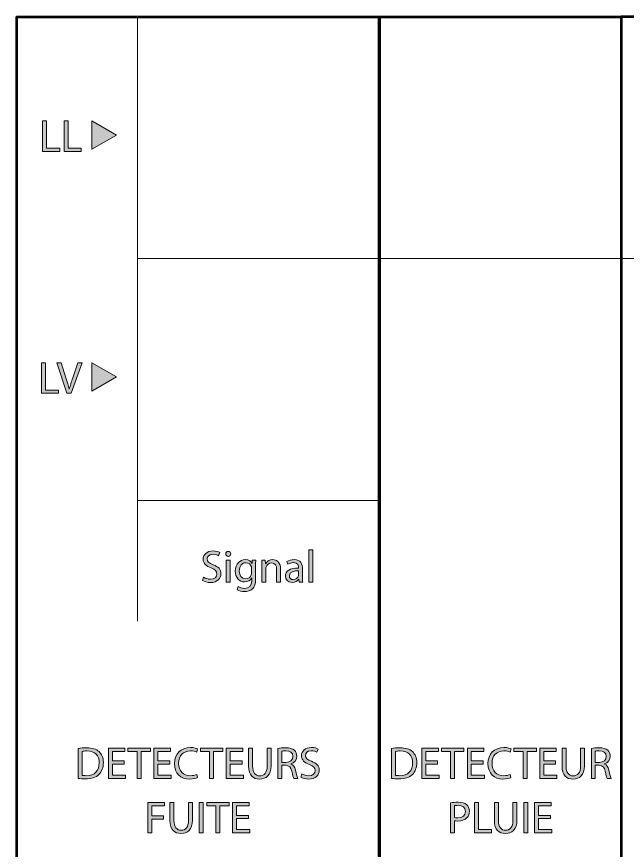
# Model space of a CAD drawing. Header units: inches. Extents: x 0 to 360, y -268 to 0.
# Drawn here: x 267 to 307.4, y -195.1 to -140 of the extents above; entities that cross this region are included whole.
import ezdxf

# ---------------------------------------------------------------- set-up
doc = ezdxf.new("R2010")
doc.units = ezdxf.units.IN
doc.header["$MEASUREMENT"] = 0
doc.linetypes.add('AI-Linetype-2', pattern=[8.466667, 4.233333, -4.233333])
doc.layers.add('Layer 1', color=7, linetype='Continuous')

# ---------------------------------------------------------------- blocks, each defined once
blk = doc.blocks.new('block 27')
at = {"layer": 'Layer 1'}
h = blk.add_hatch(color=250, dxfattribs=at)
h.dxf.hatch_style = 2
edge = h.paths.add_edge_path()
edge.add_spline(control_points=[(279.367, -177.082), (279.484, -177.157), (279.653, -177.214), (279.832, -177.214), (280.099, -177.214), (280.255, -177.073), (280.255, -176.869), (280.255, -176.684), (280.147, -176.573), (279.874, -176.471), (279.544, -176.351), (279.34, -176.177), (279.34, -175.895), (279.34, -175.58), (279.602, -175.346), (279.994, -175.346), (280.198, -175.346), (280.351, -175.394), (280.438, -175.445), (280.438, -175.445), (280.366, -175.658), (280.366, -175.658), (280.303, -175.619), (280.168, -175.562), (279.985, -175.562), (279.71, -175.562), (279.604, -175.727), (279.604, -175.865), (279.604, -176.054), (279.728, -176.147), (280.006, -176.255), (280.348, -176.387), (280.519, -176.552), (280.519, -176.848), (280.519, -177.16), (280.291, -177.433), (279.814, -177.433), (279.619, -177.433), (279.407, -177.373), (279.298, -177.301), (279.298, -177.301), (279.367, -177.082), (279.367, -177.082)], knot_values=[0, 0, 0, 0, 1, 1, 1, 2, 2, 2, 3, 3, 3, 4, 4, 4, 5, 5, 5, 6, 6, 6, 7, 7, 7, 8, 8, 8, 9, 9, 9, 10, 10, 10, 11, 11, 11, 12, 12, 12, 13, 13, 13, 14, 14, 14, 14], degree=3, periodic=1)
h = blk.add_hatch(color=250, dxfattribs=at)
h.dxf.hatch_style = 2
h.paths.add_polyline_path([(286.339, -175.271), (286.603, -175.271), (286.603, -177.4), (286.339, -177.4)])
h = blk.add_hatch(color=250, dxfattribs=at)
h.dxf.hatch_style = 2
edge = h.paths.add_edge_path()
edge.add_spline(control_points=[(281.164, -175.541), (281.164, -175.631), (281.101, -175.703), (280.996, -175.703), (280.9, -175.703), (280.837, -175.631), (280.837, -175.541), (280.837, -175.451), (280.903, -175.376), (281.002, -175.376), (281.098, -175.376), (281.164, -175.448), (281.164, -175.541)], knot_values=[0, 0, 0, 0, 1, 1, 1, 2, 2, 2, 3, 3, 3, 4, 4, 4, 4], degree=3, periodic=1)
h.paths.add_polyline_path([(280.87, -177.4), (280.87, -175.949), (281.134, -175.949), (281.134, -177.4)])
h = blk.add_hatch(color=250, dxfattribs=at)
h.dxf.hatch_style = 2
edge = h.paths.add_edge_path()
edge.add_spline(control_points=[(282.813, -177.187), (282.813, -177.523), (282.744, -177.724), (282.606, -177.853), (282.462, -177.982), (282.258, -178.027), (282.075, -178.027), (281.901, -178.027), (281.709, -177.985), (281.593, -177.907), (281.593, -177.907), (281.658, -177.703), (281.658, -177.703), (281.754, -177.766), (281.904, -177.82), (282.084, -177.82), (282.354, -177.82), (282.552, -177.679), (282.552, -177.31), (282.552, -177.31), (282.552, -177.151), (282.552, -177.151), (282.552, -177.151), (282.546, -177.151), (282.546, -177.151), (282.468, -177.286), (282.309, -177.394), (282.084, -177.394), (281.724, -177.394), (281.467, -177.088), (281.467, -176.687), (281.467, -176.195), (281.787, -175.919), (282.123, -175.919), (282.375, -175.919), (282.51, -176.048), (282.576, -176.168), (282.576, -176.168), (282.582, -176.168), (282.582, -176.168), (282.582, -176.168), (282.591, -175.949), (282.591, -175.949), (282.591, -175.949), (282.825, -175.949), (282.825, -175.949), (282.816, -176.051), (282.813, -176.171), (282.813, -176.345), (282.813, -176.345), (282.813, -177.187), (282.813, -177.187)], knot_values=[0, 0, 0, 0, 1, 1, 1, 2, 2, 2, 3, 3, 3, 4, 4, 4, 5, 5, 5, 6, 6, 6, 7, 7, 7, 8, 8, 8, 9, 9, 9, 10, 10, 10, 11, 11, 11, 12, 12, 12, 13, 13, 13, 14, 14, 14, 15, 15, 15, 16, 16, 16, 17, 17, 17, 17], degree=3, periodic=1)
edge = h.paths.add_edge_path()
edge.add_spline(control_points=[(282.549, -176.522), (282.549, -176.477), (282.546, -176.438), (282.534, -176.405), (282.486, -176.249), (282.36, -176.123), (282.165, -176.123), (281.913, -176.123), (281.733, -176.336), (281.733, -176.672), (281.733, -176.956), (281.88, -177.193), (282.162, -177.193), (282.327, -177.193), (282.474, -177.091), (282.528, -176.923), (282.543, -176.878), (282.549, -176.827), (282.549, -176.782), (282.549, -176.782), (282.549, -176.522), (282.549, -176.522)], knot_values=[0, 0, 0, 0, 1, 1, 1, 2, 2, 2, 3, 3, 3, 4, 4, 4, 5, 5, 5, 6, 6, 6, 7, 7, 7, 7], degree=3, periodic=1)
h = blk.add_hatch(color=250, dxfattribs=at)
h.dxf.hatch_style = 2
edge = h.paths.add_edge_path()
edge.add_spline(control_points=[(283.23, -176.342), (283.23, -176.189), (283.226, -176.069), (283.218, -175.949), (283.218, -175.949), (283.452, -175.949), (283.452, -175.949), (283.452, -175.949), (283.467, -176.189), (283.467, -176.189), (283.467, -176.189), (283.472, -176.189), (283.472, -176.189), (283.545, -176.054), (283.712, -175.919), (283.953, -175.919), (284.153, -175.919), (284.465, -176.039), (284.465, -176.537), (284.465, -176.537), (284.465, -177.4), (284.465, -177.4), (284.465, -177.4), (284.201, -177.4), (284.201, -177.4), (284.201, -177.4), (284.201, -176.564), (284.201, -176.564), (284.201, -176.33), (284.115, -176.135), (283.865, -176.135), (283.694, -176.135), (283.559, -176.258), (283.512, -176.405), (283.499, -176.438), (283.494, -176.483), (283.494, -176.528), (283.494, -176.528), (283.494, -177.4), (283.494, -177.4), (283.494, -177.4), (283.23, -177.4), (283.23, -177.4), (283.23, -177.4), (283.23, -176.342), (283.23, -176.342)], knot_values=[0, 0, 0, 0, 1, 1, 1, 2, 2, 2, 3, 3, 3, 4, 4, 4, 5, 5, 5, 6, 6, 6, 7, 7, 7, 8, 8, 8, 9, 9, 9, 10, 10, 10, 11, 11, 11, 12, 12, 12, 13, 13, 13, 14, 14, 14, 15, 15, 15, 15], degree=3, periodic=1)
h = blk.add_hatch(color=250, dxfattribs=at)
h.dxf.hatch_style = 2
edge = h.paths.add_edge_path()
edge.add_spline(control_points=[(285.914, -177.052), (285.914, -177.178), (285.919, -177.301), (285.934, -177.4), (285.934, -177.4), (285.697, -177.4), (285.697, -177.4), (285.697, -177.4), (285.677, -177.217), (285.677, -177.217), (285.677, -177.217), (285.668, -177.217), (285.668, -177.217), (285.586, -177.331), (285.431, -177.433), (285.224, -177.433), (284.93, -177.433), (284.78, -177.226), (284.78, -177.016), (284.78, -176.666), (285.092, -176.474), (285.653, -176.477), (285.653, -176.477), (285.653, -176.447), (285.653, -176.447), (285.653, -176.33), (285.619, -176.111), (285.322, -176.114), (285.185, -176.114), (285.044, -176.153), (284.942, -176.222), (284.942, -176.222), (284.882, -176.045), (284.882, -176.045), (285.002, -175.97), (285.178, -175.919), (285.362, -175.919), (285.805, -175.919), (285.914, -176.222), (285.914, -176.51), (285.914, -176.51), (285.914, -177.052), (285.914, -177.052)], knot_values=[0, 0, 0, 0, 1, 1, 1, 2, 2, 2, 3, 3, 3, 4, 4, 4, 5, 5, 5, 6, 6, 6, 7, 7, 7, 8, 8, 8, 9, 9, 9, 10, 10, 10, 11, 11, 11, 12, 12, 12, 13, 13, 13, 14, 14, 14, 14], degree=3, periodic=1)
edge = h.paths.add_edge_path()
edge.add_spline(control_points=[(285.659, -176.66), (285.371, -176.654), (285.044, -176.705), (285.044, -176.986), (285.044, -177.16), (285.158, -177.238), (285.289, -177.238), (285.482, -177.238), (285.604, -177.118), (285.646, -176.995), (285.655, -176.965), (285.659, -176.935), (285.659, -176.912), (285.659, -176.912), (285.659, -176.66), (285.659, -176.66)], knot_values=[0, 0, 0, 0, 1, 1, 1, 2, 2, 2, 3, 3, 3, 4, 4, 4, 5, 5, 5, 5], degree=3, periodic=1)
at = {"layer": 'Layer 1', "lineweight": 0}
for points in [[(286.339, -175.271), (286.603, -175.271), (286.603, -177.4), (286.339, -177.4), (286.339, -175.271)], [(280.87, -177.4), (280.87, -175.949), (281.134, -175.949), (281.134, -177.4), (280.87, -177.4)]]:
    blk.add_lwpolyline(points, dxfattribs=at)
for points, knots in [([(279.367, -177.082), (279.484, -177.157), (279.653, -177.214), (279.832, -177.214), (280.099, -177.214), (280.255, -177.073), (280.255, -176.869), (280.255, -176.684), (280.147, -176.573), (279.874, -176.471), (279.544, -176.351), (279.34, -176.177), (279.34, -175.895), (279.34, -175.58), (279.602, -175.346), (279.994, -175.346), (280.198, -175.346), (280.351, -175.394), (280.438, -175.445), (280.438, -175.445), (280.366, -175.658), (280.366, -175.658), (280.303, -175.619), (280.168, -175.562), (279.985, -175.562), (279.71, -175.562), (279.604, -175.727), (279.604, -175.865), (279.604, -176.054), (279.728, -176.147), (280.006, -176.255), (280.348, -176.387), (280.519, -176.552), (280.519, -176.848), (280.519, -177.16), (280.291, -177.433), (279.814, -177.433), (279.619, -177.433), (279.407, -177.373), (279.298, -177.301), (279.298, -177.301), (279.367, -177.082), (279.367, -177.082)], [0, 0, 0, 0, 1, 1, 1, 2, 2, 2, 3, 3, 3, 4, 4, 4, 5, 5, 5, 6, 6, 6, 7, 7, 7, 8, 8, 8, 9, 9, 9, 10, 10, 10, 11, 11, 11, 12, 12, 12, 13, 13, 13, 14, 14, 14, 14]), ([(281.164, -175.541), (281.164, -175.631), (281.101, -175.703), (280.996, -175.703), (280.9, -175.703), (280.837, -175.631), (280.837, -175.541), (280.837, -175.451), (280.903, -175.376), (281.002, -175.376), (281.098, -175.376), (281.164, -175.448), (281.164, -175.541)], [0, 0, 0, 0, 1, 1, 1, 2, 2, 2, 3, 3, 3, 4, 4, 4, 4]), ([(282.813, -177.187), (282.813, -177.523), (282.744, -177.724), (282.606, -177.853), (282.462, -177.982), (282.258, -178.027), (282.075, -178.027), (281.901, -178.027), (281.709, -177.985), (281.593, -177.907), (281.593, -177.907), (281.658, -177.703), (281.658, -177.703), (281.754, -177.766), (281.904, -177.82), (282.084, -177.82), (282.354, -177.82), (282.552, -177.679), (282.552, -177.31), (282.552, -177.31), (282.552, -177.151), (282.552, -177.151), (282.552, -177.151), (282.546, -177.151), (282.546, -177.151), (282.468, -177.286), (282.309, -177.394), (282.084, -177.394), (281.724, -177.394), (281.467, -177.088), (281.467, -176.687), (281.467, -176.195), (281.787, -175.919), (282.123, -175.919), (282.375, -175.919), (282.51, -176.048), (282.576, -176.168), (282.576, -176.168), (282.582, -176.168), (282.582, -176.168), (282.582, -176.168), (282.591, -175.949), (282.591, -175.949), (282.591, -175.949), (282.825, -175.949), (282.825, -175.949), (282.816, -176.051), (282.813, -176.171), (282.813, -176.345), (282.813, -176.345), (282.813, -177.187), (282.813, -177.187)], [0, 0, 0, 0, 1, 1, 1, 2, 2, 2, 3, 3, 3, 4, 4, 4, 5, 5, 5, 6, 6, 6, 7, 7, 7, 8, 8, 8, 9, 9, 9, 10, 10, 10, 11, 11, 11, 12, 12, 12, 13, 13, 13, 14, 14, 14, 15, 15, 15, 16, 16, 16, 17, 17, 17, 17]), ([(283.23, -176.342), (283.23, -176.189), (283.226, -176.069), (283.218, -175.949), (283.218, -175.949), (283.452, -175.949), (283.452, -175.949), (283.452, -175.949), (283.467, -176.189), (283.467, -176.189), (283.467, -176.189), (283.472, -176.189), (283.472, -176.189), (283.545, -176.054), (283.712, -175.919), (283.953, -175.919), (284.153, -175.919), (284.465, -176.039), (284.465, -176.537), (284.465, -176.537), (284.465, -177.4), (284.465, -177.4), (284.465, -177.4), (284.201, -177.4), (284.201, -177.4), (284.201, -177.4), (284.201, -176.564), (284.201, -176.564), (284.201, -176.33), (284.115, -176.135), (283.865, -176.135), (283.694, -176.135), (283.559, -176.258), (283.512, -176.405), (283.499, -176.438), (283.494, -176.483), (283.494, -176.528), (283.494, -176.528), (283.494, -177.4), (283.494, -177.4), (283.494, -177.4), (283.23, -177.4), (283.23, -177.4), (283.23, -177.4), (283.23, -176.342), (283.23, -176.342)], [0, 0, 0, 0, 1, 1, 1, 2, 2, 2, 3, 3, 3, 4, 4, 4, 5, 5, 5, 6, 6, 6, 7, 7, 7, 8, 8, 8, 9, 9, 9, 10, 10, 10, 11, 11, 11, 12, 12, 12, 13, 13, 13, 14, 14, 14, 15, 15, 15, 15]), ([(285.914, -177.052), (285.914, -177.178), (285.919, -177.301), (285.934, -177.4), (285.934, -177.4), (285.697, -177.4), (285.697, -177.4), (285.697, -177.4), (285.677, -177.217), (285.677, -177.217), (285.677, -177.217), (285.668, -177.217), (285.668, -177.217), (285.586, -177.331), (285.431, -177.433), (285.224, -177.433), (284.93, -177.433), (284.78, -177.226), (284.78, -177.016), (284.78, -176.666), (285.092, -176.474), (285.653, -176.477), (285.653, -176.477), (285.653, -176.447), (285.653, -176.447), (285.653, -176.33), (285.619, -176.111), (285.322, -176.114), (285.185, -176.114), (285.044, -176.153), (284.942, -176.222), (284.942, -176.222), (284.882, -176.045), (284.882, -176.045), (285.002, -175.97), (285.178, -175.919), (285.362, -175.919), (285.805, -175.919), (285.914, -176.222), (285.914, -176.51), (285.914, -176.51), (285.914, -177.052), (285.914, -177.052)], [0, 0, 0, 0, 1, 1, 1, 2, 2, 2, 3, 3, 3, 4, 4, 4, 5, 5, 5, 6, 6, 6, 7, 7, 7, 8, 8, 8, 9, 9, 9, 10, 10, 10, 11, 11, 11, 12, 12, 12, 13, 13, 13, 14, 14, 14, 14]), ([(282.549, -176.522), (282.549, -176.477), (282.546, -176.438), (282.534, -176.405), (282.486, -176.249), (282.36, -176.123), (282.165, -176.123), (281.913, -176.123), (281.733, -176.336), (281.733, -176.672), (281.733, -176.956), (281.88, -177.193), (282.162, -177.193), (282.327, -177.193), (282.474, -177.091), (282.528, -176.923), (282.543, -176.878), (282.549, -176.827), (282.549, -176.782), (282.549, -176.782), (282.549, -176.522), (282.549, -176.522)], [0, 0, 0, 0, 1, 1, 1, 2, 2, 2, 3, 3, 3, 4, 4, 4, 5, 5, 5, 6, 6, 6, 7, 7, 7, 7]), ([(285.659, -176.66), (285.371, -176.654), (285.044, -176.705), (285.044, -176.986), (285.044, -177.16), (285.158, -177.238), (285.289, -177.238), (285.482, -177.238), (285.604, -177.118), (285.646, -176.995), (285.655, -176.965), (285.659, -176.935), (285.659, -176.912), (285.659, -176.912), (285.659, -176.66), (285.659, -176.66)], [0, 0, 0, 0, 1, 1, 1, 2, 2, 2, 3, 3, 3, 4, 4, 4, 5, 5, 5, 5])]:
    blk.add_open_spline(points, degree=3, knots=knots, dxfattribs=at)
blk = doc.blocks.new('block 35')
at = {"layer": 'Layer 1'}
h = blk.add_hatch(color=250, dxfattribs=at)
h.dxf.hatch_style = 2
h.paths.add_polyline_path([(268.722, -146.896), (268.986, -146.896), (268.986, -148.698), (269.849, -148.698), (269.849, -148.917), (268.722, -148.917)])
h = blk.add_hatch(color=250, dxfattribs=at)
h.dxf.hatch_style = 2
h.paths.add_polyline_path([(270.137, -146.896), (270.401, -146.896), (270.401, -148.698), (271.264, -148.698), (271.264, -148.917), (270.137, -148.917)])
h = blk.add_hatch(color=250, dxfattribs=at)
h.dxf.hatch_style = 2
h.paths.add_polyline_path([(271.976, -148.772), (271.976, -146.895), (273.602, -147.834)])
at = {"layer": 'Layer 1', "lineweight": 0}
for points in [[(268.722, -146.896), (268.986, -146.896), (268.986, -148.698), (269.849, -148.698), (269.849, -148.917), (268.722, -148.917), (268.722, -146.896)], [(270.137, -146.896), (270.401, -146.896), (270.401, -148.698), (271.264, -148.698), (271.264, -148.917), (270.137, -148.917), (270.137, -146.896)], [(271.976, -148.772), (271.976, -146.895), (273.602, -147.834), (271.976, -148.772)]]:
    blk.add_lwpolyline(points, dxfattribs=at)
blk = doc.blocks.new('block 36')
at = {"layer": 'Layer 1'}
h = blk.add_hatch(color=250, dxfattribs=at)
h.dxf.hatch_style = 2
h.paths.add_polyline_path([(268.641, -162.896), (268.905, -162.896), (268.905, -164.698), (269.769, -164.698), (269.769, -164.917), (268.641, -164.917)])
h = blk.add_hatch(color=250, dxfattribs=at)
h.dxf.hatch_style = 2
edge = h.paths.add_edge_path()
edge.add_spline(control_points=[(270.326, -164.917), (270.326, -164.917), (269.663, -162.896), (269.663, -162.896), (269.663, -162.896), (269.948, -162.896), (269.948, -162.896), (269.948, -162.896), (270.263, -163.892), (270.263, -163.892), (270.347, -164.165), (270.422, -164.41), (270.479, -164.647), (270.479, -164.647), (270.485, -164.647), (270.485, -164.647), (270.542, -164.414), (270.623, -164.159), (270.716, -163.895), (270.716, -163.895), (271.058, -162.896), (271.058, -162.896), (271.058, -162.896), (271.337, -162.896), (271.337, -162.896), (271.337, -162.896), (270.614, -164.917), (270.614, -164.917), (270.614, -164.917), (270.326, -164.917), (270.326, -164.917)], knot_values=[0, 0, 0, 0, 1, 1, 1, 2, 2, 2, 3, 3, 3, 4, 4, 4, 5, 5, 5, 6, 6, 6, 7, 7, 7, 8, 8, 8, 9, 9, 9, 10, 10, 10, 10], degree=3, periodic=1)
h = blk.add_hatch(color=250, dxfattribs=at)
h.dxf.hatch_style = 2
h.paths.add_polyline_path([(271.976, -164.772), (271.976, -162.895), (273.602, -163.834)])
at = {"layer": 'Layer 1', "lineweight": 0}
for points in [[(268.641, -162.896), (268.905, -162.896), (268.905, -164.698), (269.769, -164.698), (269.769, -164.917), (268.641, -164.917), (268.641, -162.896)], [(271.976, -164.772), (271.976, -162.895), (273.602, -163.834), (271.976, -164.772)]]:
    blk.add_lwpolyline(points, dxfattribs=at)
blk.add_open_spline([(270.326, -164.917), (270.326, -164.917), (269.663, -162.896), (269.663, -162.896), (269.663, -162.896), (269.948, -162.896), (269.948, -162.896), (269.948, -162.896), (270.263, -163.892), (270.263, -163.892), (270.347, -164.165), (270.422, -164.41), (270.479, -164.647), (270.479, -164.647), (270.485, -164.647), (270.485, -164.647), (270.542, -164.414), (270.623, -164.159), (270.716, -163.895), (270.716, -163.895), (271.058, -162.896), (271.058, -162.896), (271.058, -162.896), (271.337, -162.896), (271.337, -162.896), (271.337, -162.896), (270.614, -164.917), (270.614, -164.917), (270.614, -164.917), (270.326, -164.917), (270.326, -164.917)], degree=3, knots=[0, 0, 0, 0, 1, 1, 1, 2, 2, 2, 3, 3, 3, 4, 4, 4, 5, 5, 5, 6, 6, 6, 7, 7, 7, 8, 8, 8, 9, 9, 9, 10, 10, 10, 10], dxfattribs=at)
blk = doc.blocks.new('block 42')
at = {"layer": 'Layer 1'}
h = blk.add_hatch(color=250, dxfattribs=at)
h.dxf.hatch_style = 2
edge = h.paths.add_edge_path()
edge.add_spline(control_points=[(271.077, -188.411), (271.236, -188.384), (271.425, -188.366), (271.632, -188.366), (272.006, -188.366), (272.273, -188.456), (272.45, -188.618), (272.633, -188.783), (272.738, -189.016), (272.738, -189.344), (272.738, -189.673), (272.633, -189.943), (272.447, -190.129), (272.255, -190.318), (271.944, -190.42), (271.551, -190.42), (271.362, -190.42), (271.209, -190.411), (271.077, -190.396), (271.077, -190.396), (271.077, -188.411), (271.077, -188.411)], knot_values=[0, 0, 0, 0, 1, 1, 1, 2, 2, 2, 3, 3, 3, 4, 4, 4, 5, 5, 5, 6, 6, 6, 7, 7, 7, 7], degree=3, periodic=1)
edge = h.paths.add_edge_path()
edge.add_spline(control_points=[(271.338, -190.198), (271.404, -190.207), (271.5, -190.21), (271.602, -190.21), (272.162, -190.21), (272.463, -189.898), (272.463, -189.353), (272.465, -188.876), (272.195, -188.573), (271.644, -188.573), (271.509, -188.573), (271.407, -188.585), (271.338, -188.6), (271.338, -188.6), (271.338, -190.198), (271.338, -190.198)], knot_values=[0, 0, 0, 0, 1, 1, 1, 2, 2, 2, 3, 3, 3, 4, 4, 4, 5, 5, 5, 5], degree=3, periodic=1)
h = blk.add_hatch(color=250, dxfattribs=at)
h.dxf.hatch_style = 2
h.paths.add_polyline_path([(274.118, -189.455), (273.335, -189.455), (273.335, -190.183), (274.211, -190.183), (274.211, -190.402), (273.071, -190.402), (273.071, -188.381), (274.165, -188.381), (274.165, -188.6), (273.335, -188.6), (273.335, -189.238), (274.118, -189.238)])
h = blk.add_hatch(color=250, dxfattribs=at)
h.dxf.hatch_style = 2
h.paths.add_polyline_path([(274.981, -188.603), (274.366, -188.603), (274.366, -188.381), (275.862, -188.381), (275.862, -188.603), (275.245, -188.603), (275.245, -190.402), (274.981, -190.402)])
h = blk.add_hatch(color=250, dxfattribs=at)
h.dxf.hatch_style = 2
h.paths.add_polyline_path([(277.131, -189.455), (276.349, -189.455), (276.349, -190.183), (277.224, -190.183), (277.224, -190.402), (276.085, -190.402), (276.085, -188.381), (277.179, -188.381), (277.179, -188.6), (276.349, -188.6), (276.349, -189.238), (277.131, -189.238)])
h = blk.add_hatch(color=250, dxfattribs=at)
h.dxf.hatch_style = 2
edge = h.paths.add_edge_path()
edge.add_spline(control_points=[(278.972, -190.339), (278.879, -190.387), (278.684, -190.435), (278.438, -190.435), (277.869, -190.435), (277.443, -190.075), (277.443, -189.409), (277.443, -188.774), (277.872, -188.348), (278.498, -188.348), (278.747, -188.348), (278.909, -188.402), (278.978, -188.438), (278.978, -188.438), (278.913, -188.651), (278.913, -188.651), (278.816, -188.603), (278.675, -188.567), (278.507, -188.567), (278.034, -188.567), (277.719, -188.87), (277.719, -189.4), (277.719, -189.898), (278.004, -190.213), (278.492, -190.213), (278.654, -190.213), (278.816, -190.18), (278.921, -190.129), (278.921, -190.129), (278.972, -190.339), (278.972, -190.339)], knot_values=[0, 0, 0, 0, 1, 1, 1, 2, 2, 2, 3, 3, 3, 4, 4, 4, 5, 5, 5, 6, 6, 6, 7, 7, 7, 8, 8, 8, 9, 9, 9, 10, 10, 10, 10], degree=3, periodic=1)
h = blk.add_hatch(color=250, dxfattribs=at)
h.dxf.hatch_style = 2
h.paths.add_polyline_path([(279.77, -188.603), (279.155, -188.603), (279.155, -188.381), (280.652, -188.381), (280.652, -188.603), (280.034, -188.603), (280.034, -190.402), (279.77, -190.402)])
h = blk.add_hatch(color=250, dxfattribs=at)
h.dxf.hatch_style = 2
h.paths.add_polyline_path([(281.92, -189.455), (281.137, -189.455), (281.137, -190.183), (282.013, -190.183), (282.013, -190.402), (280.873, -190.402), (280.873, -188.381), (281.968, -188.381), (281.968, -188.6), (281.137, -188.6), (281.137, -189.238), (281.92, -189.238)])
h = blk.add_hatch(color=250, dxfattribs=at)
h.dxf.hatch_style = 2
edge = h.paths.add_edge_path()
edge.add_spline(control_points=[(282.613, -188.381), (282.613, -188.381), (282.613, -189.58), (282.613, -189.58), (282.613, -190.03), (282.814, -190.222), (283.083, -190.222), (283.38, -190.222), (283.575, -190.024), (283.575, -189.58), (283.575, -189.58), (283.575, -188.381), (283.575, -188.381), (283.575, -188.381), (283.839, -188.381), (283.839, -188.381), (283.839, -188.381), (283.839, -189.562), (283.839, -189.562), (283.839, -190.183), (283.512, -190.435), (283.074, -190.435), (282.661, -190.435), (282.349, -190.201), (282.349, -189.571), (282.349, -189.571), (282.349, -188.381), (282.349, -188.381), (282.349, -188.381), (282.613, -188.381), (282.613, -188.381)], knot_values=[0, 0, 0, 0, 1, 1, 1, 2, 2, 2, 3, 3, 3, 4, 4, 4, 5, 5, 5, 6, 6, 6, 7, 7, 7, 8, 8, 8, 9, 9, 9, 10, 10, 10, 10], degree=3, periodic=1)
h = blk.add_hatch(color=250, dxfattribs=at)
h.dxf.hatch_style = 2
edge = h.paths.add_edge_path()
edge.add_spline(control_points=[(284.292, -188.408), (284.424, -188.384), (284.616, -188.366), (284.793, -188.366), (285.072, -188.366), (285.254, -188.42), (285.378, -188.531), (285.476, -188.621), (285.536, -188.759), (285.536, -188.918), (285.536, -189.182), (285.369, -189.358), (285.158, -189.43), (285.158, -189.43), (285.158, -189.439), (285.158, -189.439), (285.311, -189.493), (285.404, -189.637), (285.452, -189.847), (285.518, -190.129), (285.566, -190.324), (285.608, -190.402), (285.608, -190.402), (285.338, -190.402), (285.338, -190.402), (285.305, -190.342), (285.26, -190.171), (285.207, -189.919), (285.147, -189.64), (285.036, -189.535), (284.799, -189.526), (284.799, -189.526), (284.553, -189.526), (284.553, -189.526), (284.553, -189.526), (284.553, -190.402), (284.553, -190.402), (284.553, -190.402), (284.292, -190.402), (284.292, -190.402), (284.292, -190.402), (284.292, -188.408), (284.292, -188.408)], knot_values=[0, 0, 0, 0, 1, 1, 1, 2, 2, 2, 3, 3, 3, 4, 4, 4, 5, 5, 5, 6, 6, 6, 7, 7, 7, 8, 8, 8, 9, 9, 9, 10, 10, 10, 11, 11, 11, 12, 12, 12, 13, 13, 13, 14, 14, 14, 14], degree=3, periodic=1)
edge = h.paths.add_edge_path()
edge.add_spline(control_points=[(284.553, -189.328), (284.553, -189.328), (284.819, -189.328), (284.819, -189.328), (285.099, -189.328), (285.276, -189.176), (285.276, -188.945), (285.276, -188.684), (285.087, -188.57), (284.811, -188.57), (284.684, -188.57), (284.598, -188.579), (284.553, -188.591), (284.553, -188.591), (284.553, -189.328), (284.553, -189.328)], knot_values=[0, 0, 0, 0, 1, 1, 1, 2, 2, 2, 3, 3, 3, 4, 4, 4, 5, 5, 5, 5], degree=3, periodic=1)
h = blk.add_hatch(color=250, dxfattribs=at)
h.dxf.hatch_style = 2
edge = h.paths.add_edge_path()
edge.add_spline(control_points=[(285.872, -190.084), (285.989, -190.159), (286.157, -190.216), (286.337, -190.216), (286.604, -190.216), (286.76, -190.075), (286.76, -189.871), (286.76, -189.685), (286.652, -189.574), (286.379, -189.473), (286.049, -189.353), (285.845, -189.178), (285.845, -188.896), (285.845, -188.582), (286.106, -188.348), (286.499, -188.348), (286.703, -188.348), (286.856, -188.396), (286.942, -188.447), (286.942, -188.447), (286.871, -188.66), (286.871, -188.66), (286.807, -188.621), (286.673, -188.564), (286.49, -188.564), (286.214, -188.564), (286.109, -188.729), (286.109, -188.867), (286.109, -189.056), (286.232, -189.149), (286.511, -189.256), (286.853, -189.388), (287.024, -189.553), (287.024, -189.85), (287.024, -190.162), (286.796, -190.435), (286.319, -190.435), (286.124, -190.435), (285.911, -190.375), (285.803, -190.303), (285.803, -190.303), (285.872, -190.084), (285.872, -190.084)], knot_values=[0, 0, 0, 0, 1, 1, 1, 2, 2, 2, 3, 3, 3, 4, 4, 4, 5, 5, 5, 6, 6, 6, 7, 7, 7, 8, 8, 8, 9, 9, 9, 10, 10, 10, 11, 11, 11, 12, 12, 12, 13, 13, 13, 14, 14, 14, 14], degree=3, periodic=1)
h = blk.add_hatch(color=250, dxfattribs=at)
h.dxf.hatch_style = 2
h.paths.add_polyline_path([(275.686, -191.979), (276.774, -191.979), (276.774, -192.198), (275.95, -192.198), (275.95, -192.87), (276.711, -192.87), (276.711, -193.086), (275.95, -193.086), (275.95, -194), (275.686, -194)])
h = blk.add_hatch(color=250, dxfattribs=at)
h.dxf.hatch_style = 2
edge = h.paths.add_edge_path()
edge.add_spline(control_points=[(277.41, -191.979), (277.41, -191.979), (277.41, -193.179), (277.41, -193.179), (277.41, -193.629), (277.611, -193.82), (277.88, -193.82), (278.177, -193.82), (278.372, -193.622), (278.372, -193.179), (278.372, -193.179), (278.372, -191.979), (278.372, -191.979), (278.372, -191.979), (278.636, -191.979), (278.636, -191.979), (278.636, -191.979), (278.636, -193.161), (278.636, -193.161), (278.636, -193.781), (278.31, -194.033), (277.871, -194.033), (277.458, -194.033), (277.146, -193.8), (277.146, -193.17), (277.146, -193.17), (277.146, -191.979), (277.146, -191.979), (277.146, -191.979), (277.41, -191.979), (277.41, -191.979)], knot_values=[0, 0, 0, 0, 1, 1, 1, 2, 2, 2, 3, 3, 3, 4, 4, 4, 5, 5, 5, 6, 6, 6, 7, 7, 7, 8, 8, 8, 9, 9, 9, 10, 10, 10, 10], degree=3, periodic=1)
h = blk.add_hatch(color=250, dxfattribs=at)
h.dxf.hatch_style = 2
h.paths.add_polyline_path([(279.35, -191.979), (279.35, -194), (279.086, -194), (279.086, -191.979)])
h = blk.add_hatch(color=250, dxfattribs=at)
h.dxf.hatch_style = 2
h.paths.add_polyline_path([(280.189, -192.201), (279.575, -192.201), (279.575, -191.979), (281.071, -191.979), (281.071, -192.201), (280.453, -192.201), (280.453, -194), (280.189, -194)])
h = blk.add_hatch(color=250, dxfattribs=at)
h.dxf.hatch_style = 2
h.paths.add_polyline_path([(282.34, -193.053), (281.557, -193.053), (281.557, -193.781), (282.433, -193.781), (282.433, -194), (281.293, -194), (281.293, -191.979), (282.387, -191.979), (282.387, -192.198), (281.557, -192.198), (281.557, -192.837), (282.34, -192.837)])
at = {"layer": 'Layer 1', "lineweight": 0}
for points in [[(274.118, -189.455), (273.335, -189.455), (273.335, -190.183), (274.211, -190.183), (274.211, -190.402), (273.071, -190.402), (273.071, -188.381), (274.165, -188.381), (274.165, -188.6), (273.335, -188.6), (273.335, -189.238), (274.118, -189.238), (274.118, -189.455)], [(274.981, -188.603), (274.366, -188.603), (274.366, -188.381), (275.862, -188.381), (275.862, -188.603), (275.245, -188.603), (275.245, -190.402), (274.981, -190.402), (274.981, -188.603)], [(277.131, -189.455), (276.349, -189.455), (276.349, -190.183), (277.224, -190.183), (277.224, -190.402), (276.085, -190.402), (276.085, -188.381), (277.179, -188.381), (277.179, -188.6), (276.349, -188.6), (276.349, -189.238), (277.131, -189.238), (277.131, -189.455)], [(279.77, -188.603), (279.155, -188.603), (279.155, -188.381), (280.652, -188.381), (280.652, -188.603), (280.034, -188.603), (280.034, -190.402), (279.77, -190.402), (279.77, -188.603)], [(281.92, -189.455), (281.137, -189.455), (281.137, -190.183), (282.013, -190.183), (282.013, -190.402), (280.873, -190.402), (280.873, -188.381), (281.968, -188.381), (281.968, -188.6), (281.137, -188.6), (281.137, -189.238), (281.92, -189.238), (281.92, -189.455)], [(275.686, -191.979), (276.774, -191.979), (276.774, -192.198), (275.95, -192.198), (275.95, -192.87), (276.711, -192.87), (276.711, -193.086), (275.95, -193.086), (275.95, -194), (275.686, -194), (275.686, -191.979)], [(279.35, -191.979), (279.35, -194), (279.086, -194), (279.086, -191.979), (279.35, -191.979)], [(280.189, -192.201), (279.575, -192.201), (279.575, -191.979), (281.071, -191.979), (281.071, -192.201), (280.453, -192.201), (280.453, -194), (280.189, -194), (280.189, -192.201)], [(282.34, -193.053), (281.557, -193.053), (281.557, -193.781), (282.433, -193.781), (282.433, -194), (281.293, -194), (281.293, -191.979), (282.387, -191.979), (282.387, -192.198), (281.557, -192.198), (281.557, -192.837), (282.34, -192.837), (282.34, -193.053)]]:
    blk.add_lwpolyline(points, dxfattribs=at)
for points, knots in [([(271.077, -188.411), (271.236, -188.384), (271.425, -188.366), (271.632, -188.366), (272.006, -188.366), (272.273, -188.456), (272.45, -188.618), (272.633, -188.783), (272.738, -189.016), (272.738, -189.344), (272.738, -189.673), (272.633, -189.943), (272.447, -190.129), (272.255, -190.318), (271.944, -190.42), (271.551, -190.42), (271.362, -190.42), (271.209, -190.411), (271.077, -190.396), (271.077, -190.396), (271.077, -188.411), (271.077, -188.411)], [0, 0, 0, 0, 1, 1, 1, 2, 2, 2, 3, 3, 3, 4, 4, 4, 5, 5, 5, 6, 6, 6, 7, 7, 7, 7]), ([(271.338, -190.198), (271.404, -190.207), (271.5, -190.21), (271.602, -190.21), (272.162, -190.21), (272.463, -189.898), (272.463, -189.353), (272.465, -188.876), (272.195, -188.573), (271.644, -188.573), (271.509, -188.573), (271.407, -188.585), (271.338, -188.6), (271.338, -188.6), (271.338, -190.198), (271.338, -190.198)], [0, 0, 0, 0, 1, 1, 1, 2, 2, 2, 3, 3, 3, 4, 4, 4, 5, 5, 5, 5]), ([(278.972, -190.339), (278.879, -190.387), (278.684, -190.435), (278.438, -190.435), (277.869, -190.435), (277.443, -190.075), (277.443, -189.409), (277.443, -188.774), (277.872, -188.348), (278.498, -188.348), (278.747, -188.348), (278.909, -188.402), (278.978, -188.438), (278.978, -188.438), (278.913, -188.651), (278.913, -188.651), (278.816, -188.603), (278.675, -188.567), (278.507, -188.567), (278.034, -188.567), (277.719, -188.87), (277.719, -189.4), (277.719, -189.898), (278.004, -190.213), (278.492, -190.213), (278.654, -190.213), (278.816, -190.18), (278.921, -190.129), (278.921, -190.129), (278.972, -190.339), (278.972, -190.339)], [0, 0, 0, 0, 1, 1, 1, 2, 2, 2, 3, 3, 3, 4, 4, 4, 5, 5, 5, 6, 6, 6, 7, 7, 7, 8, 8, 8, 9, 9, 9, 10, 10, 10, 10]), ([(282.613, -188.381), (282.613, -188.381), (282.613, -189.58), (282.613, -189.58), (282.613, -190.03), (282.814, -190.222), (283.083, -190.222), (283.38, -190.222), (283.575, -190.024), (283.575, -189.58), (283.575, -189.58), (283.575, -188.381), (283.575, -188.381), (283.575, -188.381), (283.839, -188.381), (283.839, -188.381), (283.839, -188.381), (283.839, -189.562), (283.839, -189.562), (283.839, -190.183), (283.512, -190.435), (283.074, -190.435), (282.661, -190.435), (282.349, -190.201), (282.349, -189.571), (282.349, -189.571), (282.349, -188.381), (282.349, -188.381), (282.349, -188.381), (282.613, -188.381), (282.613, -188.381)], [0, 0, 0, 0, 1, 1, 1, 2, 2, 2, 3, 3, 3, 4, 4, 4, 5, 5, 5, 6, 6, 6, 7, 7, 7, 8, 8, 8, 9, 9, 9, 10, 10, 10, 10]), ([(284.292, -188.408), (284.424, -188.384), (284.616, -188.366), (284.793, -188.366), (285.072, -188.366), (285.254, -188.42), (285.378, -188.531), (285.476, -188.621), (285.536, -188.759), (285.536, -188.918), (285.536, -189.182), (285.369, -189.358), (285.158, -189.43), (285.158, -189.43), (285.158, -189.439), (285.158, -189.439), (285.311, -189.493), (285.404, -189.637), (285.452, -189.847), (285.518, -190.129), (285.566, -190.324), (285.608, -190.402), (285.608, -190.402), (285.338, -190.402), (285.338, -190.402), (285.305, -190.342), (285.26, -190.171), (285.207, -189.919), (285.147, -189.64), (285.036, -189.535), (284.799, -189.526), (284.799, -189.526), (284.553, -189.526), (284.553, -189.526), (284.553, -189.526), (284.553, -190.402), (284.553, -190.402), (284.553, -190.402), (284.292, -190.402), (284.292, -190.402), (284.292, -190.402), (284.292, -188.408), (284.292, -188.408)], [0, 0, 0, 0, 1, 1, 1, 2, 2, 2, 3, 3, 3, 4, 4, 4, 5, 5, 5, 6, 6, 6, 7, 7, 7, 8, 8, 8, 9, 9, 9, 10, 10, 10, 11, 11, 11, 12, 12, 12, 13, 13, 13, 14, 14, 14, 14]), ([(284.553, -189.328), (284.553, -189.328), (284.819, -189.328), (284.819, -189.328), (285.099, -189.328), (285.276, -189.176), (285.276, -188.945), (285.276, -188.684), (285.087, -188.57), (284.811, -188.57), (284.684, -188.57), (284.598, -188.579), (284.553, -188.591), (284.553, -188.591), (284.553, -189.328), (284.553, -189.328)], [0, 0, 0, 0, 1, 1, 1, 2, 2, 2, 3, 3, 3, 4, 4, 4, 5, 5, 5, 5]), ([(285.872, -190.084), (285.989, -190.159), (286.157, -190.216), (286.337, -190.216), (286.604, -190.216), (286.76, -190.075), (286.76, -189.871), (286.76, -189.685), (286.652, -189.574), (286.379, -189.473), (286.049, -189.353), (285.845, -189.178), (285.845, -188.896), (285.845, -188.582), (286.106, -188.348), (286.499, -188.348), (286.703, -188.348), (286.856, -188.396), (286.942, -188.447), (286.942, -188.447), (286.871, -188.66), (286.871, -188.66), (286.807, -188.621), (286.673, -188.564), (286.49, -188.564), (286.214, -188.564), (286.109, -188.729), (286.109, -188.867), (286.109, -189.056), (286.232, -189.149), (286.511, -189.256), (286.853, -189.388), (287.024, -189.553), (287.024, -189.85), (287.024, -190.162), (286.796, -190.435), (286.319, -190.435), (286.124, -190.435), (285.911, -190.375), (285.803, -190.303), (285.803, -190.303), (285.872, -190.084), (285.872, -190.084)], [0, 0, 0, 0, 1, 1, 1, 2, 2, 2, 3, 3, 3, 4, 4, 4, 5, 5, 5, 6, 6, 6, 7, 7, 7, 8, 8, 8, 9, 9, 9, 10, 10, 10, 11, 11, 11, 12, 12, 12, 13, 13, 13, 14, 14, 14, 14]), ([(277.41, -191.979), (277.41, -191.979), (277.41, -193.179), (277.41, -193.179), (277.41, -193.629), (277.611, -193.82), (277.88, -193.82), (278.177, -193.82), (278.372, -193.622), (278.372, -193.179), (278.372, -193.179), (278.372, -191.979), (278.372, -191.979), (278.372, -191.979), (278.636, -191.979), (278.636, -191.979), (278.636, -191.979), (278.636, -193.161), (278.636, -193.161), (278.636, -193.781), (278.31, -194.033), (277.871, -194.033), (277.458, -194.033), (277.146, -193.8), (277.146, -193.17), (277.146, -193.17), (277.146, -191.979), (277.146, -191.979), (277.146, -191.979), (277.41, -191.979), (277.41, -191.979)], [0, 0, 0, 0, 1, 1, 1, 2, 2, 2, 3, 3, 3, 4, 4, 4, 5, 5, 5, 6, 6, 6, 7, 7, 7, 8, 8, 8, 9, 9, 9, 10, 10, 10, 10])]:
    blk.add_open_spline(points, degree=3, knots=knots, dxfattribs=at)
blk = doc.blocks.new('block 43')
at = {"layer": 'Layer 1'}
h = blk.add_hatch(color=250, dxfattribs=at)
h.dxf.hatch_style = 2
edge = h.paths.add_edge_path()
edge.add_spline(control_points=[(291.814, -188.411), (291.973, -188.384), (292.162, -188.366), (292.369, -188.366), (292.744, -188.366), (293.011, -188.456), (293.188, -188.618), (293.37, -188.783), (293.476, -189.016), (293.476, -189.344), (293.476, -189.673), (293.37, -189.943), (293.185, -190.129), (292.993, -190.318), (292.68, -190.42), (292.288, -190.42), (292.099, -190.42), (291.946, -190.411), (291.814, -190.396), (291.814, -190.396), (291.814, -188.411), (291.814, -188.411)], knot_values=[0, 0, 0, 0, 1, 1, 1, 2, 2, 2, 3, 3, 3, 4, 4, 4, 5, 5, 5, 6, 6, 6, 7, 7, 7, 7], degree=3, periodic=1)
edge = h.paths.add_edge_path()
edge.add_spline(control_points=[(292.075, -190.198), (292.141, -190.207), (292.237, -190.21), (292.339, -190.21), (292.9, -190.21), (293.199, -189.898), (293.199, -189.353), (293.203, -188.876), (292.933, -188.573), (292.381, -188.573), (292.246, -188.573), (292.144, -188.585), (292.075, -188.6), (292.075, -188.6), (292.075, -190.198), (292.075, -190.198)], knot_values=[0, 0, 0, 0, 1, 1, 1, 2, 2, 2, 3, 3, 3, 4, 4, 4, 5, 5, 5, 5], degree=3, periodic=1)
h = blk.add_hatch(color=250, dxfattribs=at)
h.dxf.hatch_style = 2
h.paths.add_polyline_path([(294.854, -189.455), (294.072, -189.455), (294.072, -190.183), (294.947, -190.183), (294.947, -190.402), (293.808, -190.402), (293.808, -188.381), (294.903, -188.381), (294.903, -188.6), (294.072, -188.6), (294.072, -189.238), (294.854, -189.238)])
h = blk.add_hatch(color=250, dxfattribs=at)
h.dxf.hatch_style = 2
h.paths.add_polyline_path([(295.718, -188.603), (295.104, -188.603), (295.104, -188.381), (296.6, -188.381), (296.6, -188.603), (295.982, -188.603), (295.982, -190.402), (295.718, -190.402)])
h = blk.add_hatch(color=250, dxfattribs=at)
h.dxf.hatch_style = 2
h.paths.add_polyline_path([(297.868, -189.455), (297.085, -189.455), (297.085, -190.183), (297.961, -190.183), (297.961, -190.402), (296.822, -190.402), (296.822, -188.381), (297.916, -188.381), (297.916, -188.6), (297.085, -188.6), (297.085, -189.238), (297.868, -189.238)])
h = blk.add_hatch(color=250, dxfattribs=at)
h.dxf.hatch_style = 2
edge = h.paths.add_edge_path()
edge.add_spline(control_points=[(299.709, -190.339), (299.616, -190.387), (299.422, -190.435), (299.176, -190.435), (298.606, -190.435), (298.18, -190.075), (298.18, -189.409), (298.18, -188.774), (298.609, -188.348), (299.236, -188.348), (299.485, -188.348), (299.646, -188.402), (299.715, -188.438), (299.715, -188.438), (299.649, -188.651), (299.649, -188.651), (299.553, -188.603), (299.413, -188.567), (299.245, -188.567), (298.771, -188.567), (298.456, -188.87), (298.456, -189.4), (298.456, -189.898), (298.741, -190.213), (299.23, -190.213), (299.392, -190.213), (299.553, -190.18), (299.658, -190.129), (299.658, -190.129), (299.709, -190.339), (299.709, -190.339)], knot_values=[0, 0, 0, 0, 1, 1, 1, 2, 2, 2, 3, 3, 3, 4, 4, 4, 5, 5, 5, 6, 6, 6, 7, 7, 7, 8, 8, 8, 9, 9, 9, 10, 10, 10, 10], degree=3, periodic=1)
h = blk.add_hatch(color=250, dxfattribs=at)
h.dxf.hatch_style = 2
h.paths.add_polyline_path([(300.507, -188.603), (299.892, -188.603), (299.892, -188.381), (301.388, -188.381), (301.388, -188.603), (300.771, -188.603), (300.771, -190.402), (300.507, -190.402)])
h = blk.add_hatch(color=250, dxfattribs=at)
h.dxf.hatch_style = 2
h.paths.add_polyline_path([(302.657, -189.455), (301.875, -189.455), (301.875, -190.183), (302.75, -190.183), (302.75, -190.402), (301.611, -190.402), (301.611, -188.381), (302.705, -188.381), (302.705, -188.6), (301.875, -188.6), (301.875, -189.238), (302.657, -189.238)])
h = blk.add_hatch(color=250, dxfattribs=at)
h.dxf.hatch_style = 2
edge = h.paths.add_edge_path()
edge.add_spline(control_points=[(303.35, -188.381), (303.35, -188.381), (303.35, -189.58), (303.35, -189.58), (303.35, -190.03), (303.55, -190.222), (303.821, -190.222), (304.118, -190.222), (304.313, -190.024), (304.313, -189.58), (304.313, -189.58), (304.313, -188.381), (304.313, -188.381), (304.313, -188.381), (304.576, -188.381), (304.576, -188.381), (304.576, -188.381), (304.576, -189.562), (304.576, -189.562), (304.576, -190.183), (304.249, -190.435), (303.812, -190.435), (303.398, -190.435), (303.086, -190.201), (303.086, -189.571), (303.086, -189.571), (303.086, -188.381), (303.086, -188.381), (303.086, -188.381), (303.35, -188.381), (303.35, -188.381)], knot_values=[0, 0, 0, 0, 1, 1, 1, 2, 2, 2, 3, 3, 3, 4, 4, 4, 5, 5, 5, 6, 6, 6, 7, 7, 7, 8, 8, 8, 9, 9, 9, 10, 10, 10, 10], degree=3, periodic=1)
h = blk.add_hatch(color=250, dxfattribs=at)
h.dxf.hatch_style = 2
edge = h.paths.add_edge_path()
edge.add_spline(control_points=[(305.029, -188.408), (305.161, -188.384), (305.353, -188.366), (305.53, -188.366), (305.808, -188.366), (305.992, -188.42), (306.114, -188.531), (306.214, -188.621), (306.273, -188.759), (306.273, -188.918), (306.273, -189.182), (306.105, -189.358), (305.896, -189.43), (305.896, -189.43), (305.896, -189.439), (305.896, -189.439), (306.049, -189.493), (306.142, -189.637), (306.189, -189.847), (306.256, -190.129), (306.304, -190.324), (306.345, -190.402), (306.345, -190.402), (306.076, -190.402), (306.076, -190.402), (306.043, -190.342), (305.998, -190.171), (305.943, -189.919), (305.883, -189.64), (305.773, -189.535), (305.536, -189.526), (305.536, -189.526), (305.29, -189.526), (305.29, -189.526), (305.29, -189.526), (305.29, -190.402), (305.29, -190.402), (305.29, -190.402), (305.029, -190.402), (305.029, -190.402), (305.029, -190.402), (305.029, -188.408), (305.029, -188.408)], knot_values=[0, 0, 0, 0, 1, 1, 1, 2, 2, 2, 3, 3, 3, 4, 4, 4, 5, 5, 5, 6, 6, 6, 7, 7, 7, 8, 8, 8, 9, 9, 9, 10, 10, 10, 11, 11, 11, 12, 12, 12, 13, 13, 13, 14, 14, 14, 14], degree=3, periodic=1)
edge = h.paths.add_edge_path()
edge.add_spline(control_points=[(305.29, -189.328), (305.29, -189.328), (305.557, -189.328), (305.557, -189.328), (305.836, -189.328), (306.012, -189.176), (306.012, -188.945), (306.012, -188.684), (305.824, -188.57), (305.548, -188.57), (305.422, -188.57), (305.335, -188.579), (305.29, -188.591), (305.29, -188.591), (305.29, -189.328), (305.29, -189.328)], knot_values=[0, 0, 0, 0, 1, 1, 1, 2, 2, 2, 3, 3, 3, 4, 4, 4, 5, 5, 5, 5], degree=3, periodic=1)
h = blk.add_hatch(color=250, dxfattribs=at)
h.dxf.hatch_style = 2
edge = h.paths.add_edge_path()
edge.add_spline(control_points=[(295.711, -192.003), (295.837, -191.983), (296.002, -191.964), (296.212, -191.964), (296.469, -191.964), (296.658, -192.024), (296.778, -192.132), (296.886, -192.228), (296.955, -192.375), (296.955, -192.555), (296.955, -192.738), (296.901, -192.882), (296.799, -192.987), (296.658, -193.134), (296.436, -193.209), (296.181, -193.209), (296.104, -193.209), (296.032, -193.206), (295.972, -193.19), (295.972, -193.19), (295.972, -194), (295.972, -194), (295.972, -194), (295.711, -194), (295.711, -194), (295.711, -194), (295.711, -192.003), (295.711, -192.003)], knot_values=[0, 0, 0, 0, 1, 1, 1, 2, 2, 2, 3, 3, 3, 4, 4, 4, 5, 5, 5, 6, 6, 6, 7, 7, 7, 8, 8, 8, 9, 9, 9, 9], degree=3, periodic=1)
edge = h.paths.add_edge_path()
edge.add_spline(control_points=[(295.972, -192.978), (296.028, -192.993), (296.101, -192.999), (296.188, -192.999), (296.502, -192.999), (296.694, -192.843), (296.694, -192.57), (296.694, -192.3), (296.502, -192.171), (296.218, -192.171), (296.104, -192.171), (296.017, -192.18), (295.972, -192.192), (295.972, -192.192), (295.972, -192.978), (295.972, -192.978)], knot_values=[0, 0, 0, 0, 1, 1, 1, 2, 2, 2, 3, 3, 3, 4, 4, 4, 5, 5, 5, 5], degree=3, periodic=1)
h = blk.add_hatch(color=250, dxfattribs=at)
h.dxf.hatch_style = 2
h.paths.add_polyline_path([(297.303, -191.979), (297.567, -191.979), (297.567, -193.781), (298.43, -193.781), (298.43, -194), (297.303, -194)])
h = blk.add_hatch(color=250, dxfattribs=at)
h.dxf.hatch_style = 2
edge = h.paths.add_edge_path()
edge.add_spline(control_points=[(298.874, -191.979), (298.874, -191.979), (298.874, -193.179), (298.874, -193.179), (298.874, -193.629), (299.075, -193.82), (299.345, -193.82), (299.642, -193.82), (299.837, -193.622), (299.837, -193.179), (299.837, -193.179), (299.837, -191.979), (299.837, -191.979), (299.837, -191.979), (300.101, -191.979), (300.101, -191.979), (300.101, -191.979), (300.101, -193.161), (300.101, -193.161), (300.101, -193.781), (299.774, -194.033), (299.336, -194.033), (298.922, -194.033), (298.61, -193.8), (298.61, -193.17), (298.61, -193.17), (298.61, -191.979), (298.61, -191.979), (298.61, -191.979), (298.874, -191.979), (298.874, -191.979)], knot_values=[0, 0, 0, 0, 1, 1, 1, 2, 2, 2, 3, 3, 3, 4, 4, 4, 5, 5, 5, 6, 6, 6, 7, 7, 7, 8, 8, 8, 9, 9, 9, 10, 10, 10, 10], degree=3, periodic=1)
h = blk.add_hatch(color=250, dxfattribs=at)
h.dxf.hatch_style = 2
h.paths.add_polyline_path([(300.814, -191.979), (300.814, -194), (300.55, -194), (300.55, -191.979)])
h = blk.add_hatch(color=250, dxfattribs=at)
h.dxf.hatch_style = 2
h.paths.add_polyline_path([(302.314, -193.053), (301.531, -193.053), (301.531, -193.781), (302.407, -193.781), (302.407, -194), (301.267, -194), (301.267, -191.979), (302.361, -191.979), (302.361, -192.198), (301.531, -192.198), (301.531, -192.837), (302.314, -192.837)])
at = {"layer": 'Layer 1', "lineweight": 0}
for points in [[(294.854, -189.455), (294.072, -189.455), (294.072, -190.183), (294.947, -190.183), (294.947, -190.402), (293.808, -190.402), (293.808, -188.381), (294.903, -188.381), (294.903, -188.6), (294.072, -188.6), (294.072, -189.238), (294.854, -189.238), (294.854, -189.455)], [(295.718, -188.603), (295.104, -188.603), (295.104, -188.381), (296.6, -188.381), (296.6, -188.603), (295.982, -188.603), (295.982, -190.402), (295.718, -190.402), (295.718, -188.603)], [(297.868, -189.455), (297.085, -189.455), (297.085, -190.183), (297.961, -190.183), (297.961, -190.402), (296.822, -190.402), (296.822, -188.381), (297.916, -188.381), (297.916, -188.6), (297.085, -188.6), (297.085, -189.238), (297.868, -189.238), (297.868, -189.455)], [(300.507, -188.603), (299.892, -188.603), (299.892, -188.381), (301.388, -188.381), (301.388, -188.603), (300.771, -188.603), (300.771, -190.402), (300.507, -190.402), (300.507, -188.603)], [(302.657, -189.455), (301.875, -189.455), (301.875, -190.183), (302.75, -190.183), (302.75, -190.402), (301.611, -190.402), (301.611, -188.381), (302.705, -188.381), (302.705, -188.6), (301.875, -188.6), (301.875, -189.238), (302.657, -189.238), (302.657, -189.455)], [(297.303, -191.979), (297.567, -191.979), (297.567, -193.781), (298.43, -193.781), (298.43, -194), (297.303, -194), (297.303, -191.979)], [(300.814, -191.979), (300.814, -194), (300.55, -194), (300.55, -191.979), (300.814, -191.979)], [(302.314, -193.053), (301.531, -193.053), (301.531, -193.781), (302.407, -193.781), (302.407, -194), (301.267, -194), (301.267, -191.979), (302.361, -191.979), (302.361, -192.198), (301.531, -192.198), (301.531, -192.837), (302.314, -192.837), (302.314, -193.053)]]:
    blk.add_lwpolyline(points, dxfattribs=at)
for points, knots in [([(291.814, -188.411), (291.973, -188.384), (292.162, -188.366), (292.369, -188.366), (292.744, -188.366), (293.011, -188.456), (293.188, -188.618), (293.37, -188.783), (293.476, -189.016), (293.476, -189.344), (293.476, -189.673), (293.37, -189.943), (293.185, -190.129), (292.993, -190.318), (292.68, -190.42), (292.288, -190.42), (292.099, -190.42), (291.946, -190.411), (291.814, -190.396), (291.814, -190.396), (291.814, -188.411), (291.814, -188.411)], [0, 0, 0, 0, 1, 1, 1, 2, 2, 2, 3, 3, 3, 4, 4, 4, 5, 5, 5, 6, 6, 6, 7, 7, 7, 7]), ([(292.075, -190.198), (292.141, -190.207), (292.237, -190.21), (292.339, -190.21), (292.9, -190.21), (293.199, -189.898), (293.199, -189.353), (293.203, -188.876), (292.933, -188.573), (292.381, -188.573), (292.246, -188.573), (292.144, -188.585), (292.075, -188.6), (292.075, -188.6), (292.075, -190.198), (292.075, -190.198)], [0, 0, 0, 0, 1, 1, 1, 2, 2, 2, 3, 3, 3, 4, 4, 4, 5, 5, 5, 5]), ([(299.709, -190.339), (299.616, -190.387), (299.422, -190.435), (299.176, -190.435), (298.606, -190.435), (298.18, -190.075), (298.18, -189.409), (298.18, -188.774), (298.609, -188.348), (299.236, -188.348), (299.485, -188.348), (299.646, -188.402), (299.715, -188.438), (299.715, -188.438), (299.649, -188.651), (299.649, -188.651), (299.553, -188.603), (299.413, -188.567), (299.245, -188.567), (298.771, -188.567), (298.456, -188.87), (298.456, -189.4), (298.456, -189.898), (298.741, -190.213), (299.23, -190.213), (299.392, -190.213), (299.553, -190.18), (299.658, -190.129), (299.658, -190.129), (299.709, -190.339), (299.709, -190.339)], [0, 0, 0, 0, 1, 1, 1, 2, 2, 2, 3, 3, 3, 4, 4, 4, 5, 5, 5, 6, 6, 6, 7, 7, 7, 8, 8, 8, 9, 9, 9, 10, 10, 10, 10]), ([(303.35, -188.381), (303.35, -188.381), (303.35, -189.58), (303.35, -189.58), (303.35, -190.03), (303.55, -190.222), (303.821, -190.222), (304.118, -190.222), (304.313, -190.024), (304.313, -189.58), (304.313, -189.58), (304.313, -188.381), (304.313, -188.381), (304.313, -188.381), (304.576, -188.381), (304.576, -188.381), (304.576, -188.381), (304.576, -189.562), (304.576, -189.562), (304.576, -190.183), (304.249, -190.435), (303.812, -190.435), (303.398, -190.435), (303.086, -190.201), (303.086, -189.571), (303.086, -189.571), (303.086, -188.381), (303.086, -188.381), (303.086, -188.381), (303.35, -188.381), (303.35, -188.381)], [0, 0, 0, 0, 1, 1, 1, 2, 2, 2, 3, 3, 3, 4, 4, 4, 5, 5, 5, 6, 6, 6, 7, 7, 7, 8, 8, 8, 9, 9, 9, 10, 10, 10, 10]), ([(305.029, -188.408), (305.161, -188.384), (305.353, -188.366), (305.53, -188.366), (305.808, -188.366), (305.992, -188.42), (306.114, -188.531), (306.214, -188.621), (306.273, -188.759), (306.273, -188.918), (306.273, -189.182), (306.105, -189.358), (305.896, -189.43), (305.896, -189.43), (305.896, -189.439), (305.896, -189.439), (306.049, -189.493), (306.142, -189.637), (306.189, -189.847), (306.256, -190.129), (306.304, -190.324), (306.345, -190.402), (306.345, -190.402), (306.076, -190.402), (306.076, -190.402), (306.043, -190.342), (305.998, -190.171), (305.943, -189.919), (305.883, -189.64), (305.773, -189.535), (305.536, -189.526), (305.536, -189.526), (305.29, -189.526), (305.29, -189.526), (305.29, -189.526), (305.29, -190.402), (305.29, -190.402), (305.29, -190.402), (305.029, -190.402), (305.029, -190.402), (305.029, -190.402), (305.029, -188.408), (305.029, -188.408)], [0, 0, 0, 0, 1, 1, 1, 2, 2, 2, 3, 3, 3, 4, 4, 4, 5, 5, 5, 6, 6, 6, 7, 7, 7, 8, 8, 8, 9, 9, 9, 10, 10, 10, 11, 11, 11, 12, 12, 12, 13, 13, 13, 14, 14, 14, 14]), ([(305.29, -189.328), (305.29, -189.328), (305.557, -189.328), (305.557, -189.328), (305.836, -189.328), (306.012, -189.176), (306.012, -188.945), (306.012, -188.684), (305.824, -188.57), (305.548, -188.57), (305.422, -188.57), (305.335, -188.579), (305.29, -188.591), (305.29, -188.591), (305.29, -189.328), (305.29, -189.328)], [0, 0, 0, 0, 1, 1, 1, 2, 2, 2, 3, 3, 3, 4, 4, 4, 5, 5, 5, 5]), ([(295.711, -192.003), (295.837, -191.983), (296.002, -191.964), (296.212, -191.964), (296.469, -191.964), (296.658, -192.024), (296.778, -192.132), (296.886, -192.228), (296.955, -192.375), (296.955, -192.555), (296.955, -192.738), (296.901, -192.882), (296.799, -192.987), (296.658, -193.134), (296.436, -193.209), (296.181, -193.209), (296.104, -193.209), (296.032, -193.206), (295.972, -193.19), (295.972, -193.19), (295.972, -194), (295.972, -194), (295.972, -194), (295.711, -194), (295.711, -194), (295.711, -194), (295.711, -192.003), (295.711, -192.003)], [0, 0, 0, 0, 1, 1, 1, 2, 2, 2, 3, 3, 3, 4, 4, 4, 5, 5, 5, 6, 6, 6, 7, 7, 7, 8, 8, 8, 9, 9, 9, 9]), ([(295.972, -192.978), (296.028, -192.993), (296.101, -192.999), (296.188, -192.999), (296.502, -192.999), (296.694, -192.843), (296.694, -192.57), (296.694, -192.3), (296.502, -192.171), (296.218, -192.171), (296.104, -192.171), (296.017, -192.18), (295.972, -192.192), (295.972, -192.192), (295.972, -192.978), (295.972, -192.978)], [0, 0, 0, 0, 1, 1, 1, 2, 2, 2, 3, 3, 3, 4, 4, 4, 5, 5, 5, 5]), ([(298.874, -191.979), (298.874, -191.979), (298.874, -193.179), (298.874, -193.179), (298.874, -193.629), (299.075, -193.82), (299.345, -193.82), (299.642, -193.82), (299.837, -193.622), (299.837, -193.179), (299.837, -193.179), (299.837, -191.979), (299.837, -191.979), (299.837, -191.979), (300.101, -191.979), (300.101, -191.979), (300.101, -191.979), (300.101, -193.161), (300.101, -193.161), (300.101, -193.781), (299.774, -194.033), (299.336, -194.033), (298.922, -194.033), (298.61, -193.8), (298.61, -193.17), (298.61, -193.17), (298.61, -191.979), (298.61, -191.979), (298.61, -191.979), (298.874, -191.979), (298.874, -191.979)], [0, 0, 0, 0, 1, 1, 1, 2, 2, 2, 3, 3, 3, 4, 4, 4, 5, 5, 5, 6, 6, 6, 7, 7, 7, 8, 8, 8, 9, 9, 9, 10, 10, 10, 10])]:
    blk.add_open_spline(points, degree=3, knots=knots, dxfattribs=at)
blk = doc.blocks.new('block 16')
at = {"layer": 'Layer 1', "color": 250, "lineweight": 53}
for points in [[(291, -196), (267.004, -196), (267.004, -140), (291, -140), (291, -196)], [(290.978, -140), (307, -140), (307, -196), (290.978, -196), (290.978, -140)], [(323, -140), (307, -140), (307, -196), (323, -196), (323, -140)]]:
    blk.add_lwpolyline(points, dxfattribs=at)
at = {"layer": 'Layer 1', "color": 250, "lineweight": 18}
for points in [[(291, -156), (275, -156), (275, -140), (291, -140), (291, -156)], [(307, -140), (291, -140), (291, -156), (307, -156), (307, -140)], [(307, -140), (323, -140), (323, -156), (307, -156), (307, -140)], [(291, -172), (275, -172), (275, -156), (291, -156), (291, -172)], [(275, -172), (275, -180)]]:
    blk.add_lwpolyline(points, dxfattribs=at)
at = {"layer": 'Layer 1'}
for name in ['block 35', 'block 36', 'block 27', 'block 42', 'block 43']:
    blk.add_blockref(name, (0, 0), dxfattribs=at)
blk = doc.blocks.new('block 15')
at = {"layer": 'Layer 1', "color": 250, "linetype": 'AI-Linetype-2', "lineweight": 9}
blk.add_lwpolyline([(345, -258), (115, -258), (115, -140), (345, -140), (345, -258)], dxfattribs=at)
at = {"layer": 'Layer 1'}
blk.add_blockref('block 16', (0, 0), dxfattribs=at)

msp = doc.modelspace()

# ---------------------------------------------------------------- block references
at = {"layer": 'Layer 1'}
msp.add_blockref('block 15', (0, 0), dxfattribs=at)

doc.saveas('drawing.dxf')
